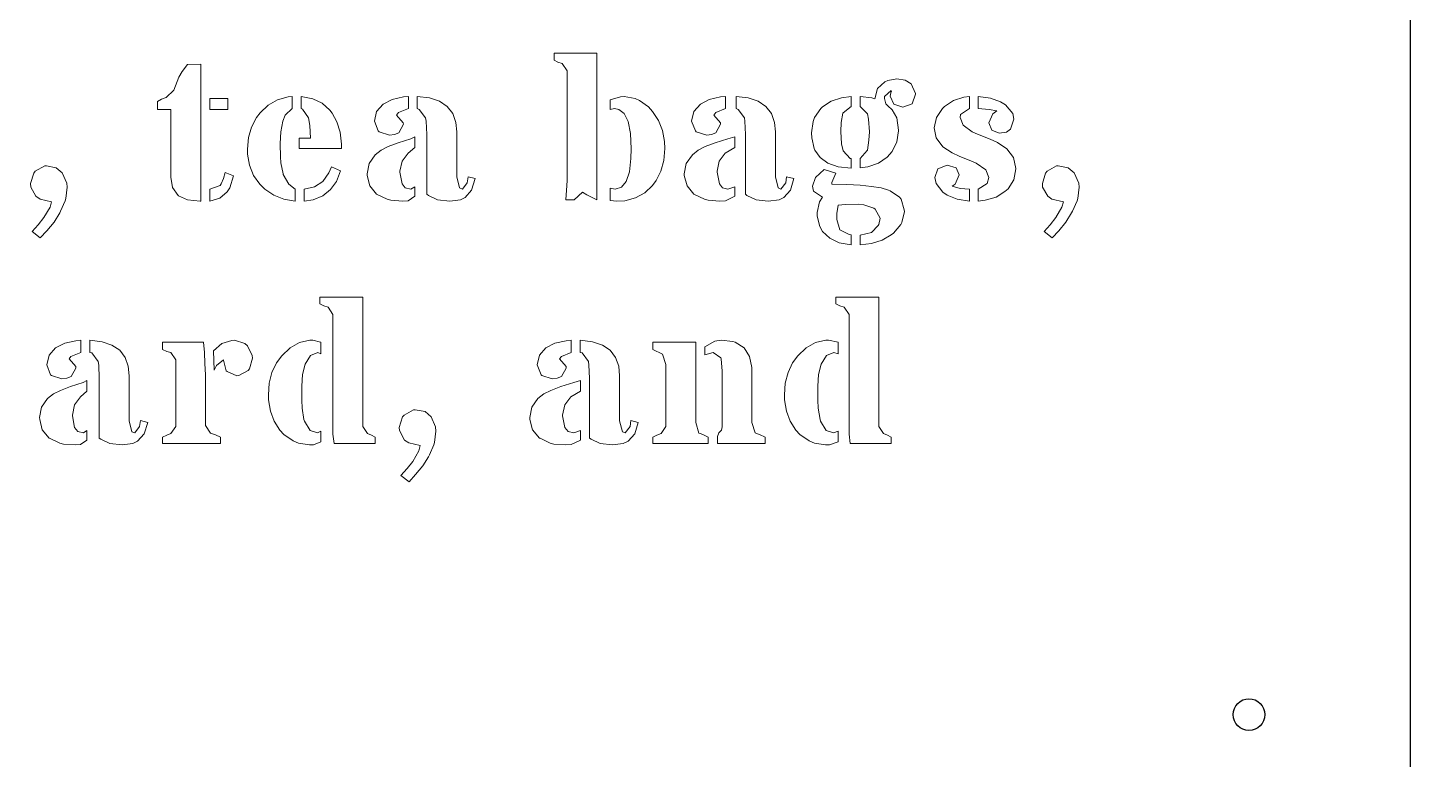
# Model space of a CAD drawing. Header units: millimetres. Extents: x 3735 to 5333, y 3252 to 4770.
# Drawn here: x 5062.8 to 5289.8, y 4035.1 to 4155.3 of the extents above; entities that cross this region are included whole.
import ezdxf

# ---------------------------------------------------------------- set-up
doc = ezdxf.new("R2010")
doc.units = ezdxf.units.MM
doc.layers.add('ext', color=18, linetype='Continuous', true_color=0x000000)
doc.layers.add('MASHARAB', color=6, linetype='Continuous', true_color=0xff00ff)

msp = doc.modelspace()

# ---------------------------------------------------------------- linework, layer by layer
at = {"layer": 'ext'}
msp.add_lwpolyline([(4539.85, 4769.98), (4539.85, 3799.98), (5289.85, 3799.98), (5289.85, 4769.98)], close=True, dxfattribs=at)
at = {"layer": 'MASHARAB', "lineweight": 0}
for p, q in [((5149.27, 4151.12), (5149.27, 4149.96)), ((5156.28, 4151.12), (5149.27, 4151.12)), ((5156.28, 4127.06), (5156.28, 4151.12)), ((5088.17, 4148.14), (5087.64, 4147.18)), ((5089.06, 4149.27), (5088.17, 4148.14)), ((5091.27, 4149.3), (5089.06, 4149.27)), ((5091.27, 4126.83), (5091.27, 4149.3)), ((5149.27, 4149.96), (5149.9, 4149.66)), ((5149.9, 4149.66), (5150.59, 4149.43)), ((5150.59, 4149.43), (5151.38, 4148.21)), ((5151.38, 4148.21), (5151.38, 4130.23)), ((5087.64, 4147.18), (5086.81, 4145.04)), ((5203.56, 4146.42), (5202.34, 4145.33)), ((5204.03, 4146.62), (5203.56, 4146.42)), ((5205.51, 4146.89), (5204.03, 4146.62)), ((5206.9, 4146.69), (5205.51, 4146.89)), ((5207.86, 4146.09), (5206.9, 4146.69)), ((5208.59, 4144.51), (5207.86, 4146.09)), ((5084.8, 4143.58), (5084.14, 4143.19)), ((5085.56, 4143.85), (5084.8, 4143.58)), ((5086.81, 4145.04), (5085.56, 4143.85)), ((5092.73, 4143.68), (5092.73, 4141.86)), ((5095.7, 4143.68), (5092.73, 4143.68)), ((5095.7, 4141.86), (5095.7, 4143.68)), ((5103.83, 4143.45), (5102.31, 4142.59)), ((5105.58, 4143.95), (5103.83, 4143.45)), ((5106.24, 4144.01), (5105.58, 4143.95)), ((5106.24, 4142.03), (5106.24, 4144.01)), ((5109.62, 4143.65), (5107.73, 4144.01)), ((5107.73, 4144.01), (5107.73, 4142.03)), ((5111.2, 4142.92), (5109.62, 4143.65)), ((5122.67, 4143.52), (5121.18, 4142.76)), ((5124.52, 4143.95), (5122.67, 4143.52)), ((5125.34, 4144.01), (5124.52, 4143.95)), ((5125.34, 4142.03), (5125.34, 4144.01)), ((5128.81, 4143.78), (5126.8, 4144.01)), ((5126.8, 4144.01), (5126.8, 4142.03)), ((5130.47, 4143.22), (5128.81, 4143.78)), ((5131.72, 4142.39), (5130.47, 4143.22)), ((5160.16, 4143.98), (5158.45, 4143.48)), ((5158.45, 4143.48), (5158.45, 4141.86)), ((5160.76, 4144.01), (5160.16, 4143.98)), ((5162.58, 4143.68), (5160.76, 4144.01)), ((5163.3, 4143.35), (5162.58, 4143.68)), ((5164.76, 4142.29), (5163.3, 4143.35)), ((5174.73, 4143.52), (5173.28, 4142.76)), ((5176.59, 4143.95), (5174.73, 4143.52)), ((5177.41, 4144.01), (5176.59, 4143.95)), ((5177.41, 4142.03), (5177.41, 4144.01)), ((5181.13, 4143.78), (5179.14, 4144.01)), ((5179.14, 4144.01), (5179.14, 4142.03)), ((5182.78, 4143.22), (5181.13, 4143.78)), ((5184.03, 4142.39), (5182.78, 4143.22)), ((5194.74, 4143.22), (5193.35, 4142.33)), ((5196.46, 4143.78), (5194.74, 4143.22)), ((5198.05, 4144.01), (5196.46, 4143.78)), ((5198.05, 4142.36), (5198.05, 4144.01)), ((5201.45, 4143.78), (5199.53, 4144.01)), ((5199.53, 4144.01), (5199.53, 4142.36)), ((5201.91, 4143.62), (5201.45, 4143.78)), ((5202.34, 4145.33), (5201.91, 4143.62)), ((5203.53, 4144.01), (5204.59, 4145)), ((5203.53, 4143.68), (5203.53, 4144.01)), ((5203.7, 4142.82), (5203.53, 4143.68)), ((5204.56, 4144.61), (5204.46, 4144.08)), ((5204.46, 4144.08), (5205.05, 4142.76)), ((5204.65, 4144.9), (5204.56, 4144.61)), ((5204.59, 4145), (5204.65, 4144.9)), ((5208.03, 4142.79), (5208.59, 4144.38)), ((5208.59, 4144.38), (5208.59, 4144.51)), ((5214.83, 4143.38), (5213.35, 4142.36)), ((5216.55, 4143.91), (5214.83, 4143.38)), ((5217.44, 4144.01), (5216.55, 4143.91)), ((5217.44, 4142.03), (5217.44, 4144.01)), ((5220.91, 4143.75), (5218.9, 4144.01)), ((5218.9, 4144.01), (5218.9, 4142.03)), ((5222.57, 4143.15), (5220.91, 4143.75)), ((5084.14, 4143.19), (5084.14, 4141.86)), ((5084.14, 4141.86), (5086.35, 4141.86)), ((5086.35, 4141.86), (5086.35, 4130.76)), ((5092.73, 4141.86), (5095.7, 4141.86)), ((5100.99, 4141.34), (5100.4, 4140.54)), ((5102.31, 4142.59), (5100.99, 4141.34)), ((5104.72, 4139.98), (5105.09, 4140.94)), ((5105.09, 4140.94), (5106.24, 4142.03)), ((5107.73, 4142.03), (5107.93, 4141.93)), ((5107.93, 4141.93), (5108.95, 4140.51)), ((5112.46, 4141.77), (5111.2, 4142.92)), ((5112.82, 4141.3), (5112.46, 4141.77)), ((5113.61, 4139.85), (5112.82, 4141.3)), ((5120.12, 4141.57), (5119.76, 4139.98)), ((5121.18, 4142.76), (5120.12, 4141.57)), ((5123.4, 4140.97), (5123.69, 4141.37)), ((5124.49, 4139.68), (5123.4, 4140.97)), ((5123.69, 4141.37), (5125.34, 4142.03)), ((5126.8, 4142.03), (5127.13, 4141.9)), ((5127.13, 4141.9), (5128.15, 4140.51)), ((5132.61, 4141.2), (5131.72, 4142.39)), ((5133.11, 4139.75), (5132.61, 4141.2)), ((5158.45, 4141.86), (5159.17, 4142.03)), ((5159.17, 4142.03), (5159.9, 4141.9)), ((5159.9, 4141.9), (5160.79, 4141.2)), ((5160.79, 4141.2), (5161.42, 4139.88)), ((5165.42, 4141.57), (5164.76, 4142.29)), ((5166.38, 4140.08), (5165.42, 4141.57)), ((5172.19, 4141.57), (5171.83, 4139.98)), ((5173.28, 4142.76), (5172.19, 4141.57)), ((5175.46, 4140.97), (5175.79, 4141.37)), ((5176.59, 4139.68), (5175.46, 4140.97)), ((5175.79, 4141.37), (5177.41, 4142.03)), ((5179.14, 4142.03), (5179.47, 4141.9)), ((5179.47, 4141.9), (5180.5, 4140.51)), ((5184.93, 4141.2), (5184.03, 4142.39)), ((5185.45, 4139.75), (5184.93, 4141.2)), ((5193.06, 4142.06), (5192.03, 4140.54)), ((5193.35, 4142.33), (5193.06, 4142.06)), ((5196.39, 4139.72), (5196.69, 4141.27)), ((5196.69, 4141.27), (5196.72, 4141.34)), ((5196.72, 4141.34), (5198.05, 4142.36)), ((5199.53, 4142.36), (5200.69, 4141.14)), ((5200.69, 4141.14), (5200.89, 4140.28)), ((5204.06, 4142.46), (5203.7, 4142.82)), ((5204.75, 4141.83), (5204.06, 4142.46)), ((5205.51, 4140.51), (5204.75, 4141.83)), ((5205.05, 4142.76), (5206.54, 4142.26)), ((5206.54, 4142.26), (5208.03, 4142.79)), ((5213.02, 4142.06), (5212.02, 4140.54)), ((5213.35, 4142.36), (5213.02, 4142.06)), ((5215.92, 4140.58), (5215.99, 4141.04)), ((5215.99, 4141.04), (5217.44, 4142.03)), ((5218.9, 4142.03), (5220.68, 4141.86)), ((5221.28, 4141.17), (5220.62, 4139.68)), ((5220.68, 4141.86), (5221.97, 4141.67)), ((5221.97, 4141.67), (5221.28, 4141.17)), ((5223.39, 4142.62), (5222.57, 4143.15)), ((5224.58, 4141.2), (5223.39, 4142.62)), ((5224.75, 4140.28), (5224.58, 4141.2)), ((5099.57, 4138.99), (5099.07, 4137.27)), ((5100.4, 4140.54), (5099.57, 4138.99)), ((5104.39, 4138.23), (5104.72, 4139.98)), ((5108.95, 4140.51), (5109.15, 4139.22)), ((5109.15, 4139.22), (5109.25, 4137.14)), ((5114.11, 4138.16), (5113.61, 4139.85)), ((5119.76, 4139.98), (5120.39, 4138.36)), ((5123.76, 4138.06), (5124.52, 4139.45)), ((5124.52, 4139.45), (5124.49, 4139.68)), ((5128.15, 4140.51), (5128.25, 4139.95)), ((5128.25, 4139.95), (5128.35, 4137.77)), ((5133.28, 4138.2), (5133.11, 4139.75)), ((5161.42, 4139.88), (5161.82, 4137.96)), ((5167.04, 4138.43), (5166.38, 4140.08)), ((5171.83, 4139.98), (5172.45, 4138.36)), ((5175.83, 4138.06), (5176.59, 4139.45)), ((5176.59, 4139.45), (5176.59, 4139.68)), ((5180.5, 4140.51), (5180.6, 4139.95)), ((5180.6, 4139.95), (5180.66, 4137.77)), ((5185.59, 4138.2), (5185.45, 4139.75)), ((5191.8, 4139.91), (5191.54, 4138.03)), ((5192.03, 4140.54), (5191.8, 4139.91)), ((5196.33, 4138.26), (5196.39, 4139.72)), ((5200.89, 4140.28), (5201.02, 4138.23)), ((5205.81, 4138.49), (5205.51, 4140.51)), ((5212.02, 4140.54), (5211.66, 4138.86)), ((5211.66, 4138.86), (5211.99, 4137.2)), ((5216.42, 4139.32), (5215.92, 4140.58)), ((5217.91, 4138.23), (5216.42, 4139.32)), ((5220.62, 4139.68), (5221.11, 4138.49)), ((5224.22, 4138.63), (5224.75, 4140.28)), ((5099.07, 4137.27), (5098.91, 4135.35)), ((5104.29, 4136.31), (5104.39, 4138.23)), ((5107.42, 4137.14), (5107.42, 4135.45)), ((5109.25, 4137.14), (5107.42, 4137.14)), ((5114.34, 4136.18), (5114.11, 4138.16)), ((5120.39, 4138.36), (5120.52, 4138.23)), ((5120.52, 4138.23), (5122.21, 4137.67)), ((5123.63, 4136.41), (5122.01, 4135.78)), ((5122.21, 4137.67), (5123.03, 4137.77)), ((5123.03, 4137.77), (5123.76, 4138.06)), ((5125.71, 4137.07), (5123.63, 4136.41)), ((5126.37, 4137.4), (5125.71, 4137.07)), ((5126.37, 4135.65), (5126.37, 4137.4)), ((5128.35, 4137.77), (5128.35, 4127.95)), ((5133.28, 4130.79), (5133.28, 4138.2)), ((5161.82, 4137.96), (5161.92, 4135.42)), ((5167.37, 4136.61), (5167.04, 4138.43)), ((5167.43, 4135.45), (5167.37, 4136.61)), ((5172.45, 4138.36), (5172.59, 4138.23)), ((5172.59, 4138.23), (5174.31, 4137.67)), ((5175.73, 4136.41), (5174.07, 4135.78)), ((5174.31, 4137.67), (5175.13, 4137.77)), ((5175.13, 4137.77), (5175.83, 4138.06)), ((5177.81, 4137.07), (5175.73, 4136.41)), ((5178.96, 4137.4), (5177.81, 4137.07)), ((5178.96, 4135.65), (5178.96, 4137.4)), ((5180.66, 4137.77), (5180.66, 4127.95)), ((5185.59, 4130.79), (5185.59, 4138.2)), ((5191.54, 4138.03), (5191.57, 4137.24)), ((5191.57, 4137.24), (5191.96, 4135.49)), ((5196.46, 4136.21), (5196.33, 4138.26)), ((5200.95, 4136.84), (5200.69, 4135.19)), ((5201.02, 4138.23), (5200.95, 4136.84)), ((5204.79, 4134.96), (5205.55, 4136.54)), ((5205.55, 4136.54), (5205.81, 4138.36)), ((5205.81, 4138.36), (5205.81, 4138.49)), ((5211.99, 4137.2), (5213.08, 4135.75)), ((5218.8, 4137.83), (5217.91, 4138.23)), ((5220.85, 4137.01), (5218.8, 4137.83)), ((5222.04, 4136.48), (5220.85, 4137.01)), ((5221.11, 4138.49), (5222.33, 4138)), ((5223.59, 4135.42), (5222.04, 4136.48)), ((5222.33, 4138), (5223.52, 4138.16)), ((5223.52, 4138.16), (5224.22, 4138.63)), ((5098.91, 4135.35), (5098.94, 4134.53)), ((5098.94, 4134.53), (5099.27, 4132.71)), ((5104.29, 4136.21), (5104.29, 4136.31)), ((5104.33, 4134.1), (5104.29, 4136.21)), ((5107.42, 4135.45), (5114.34, 4135.45)), ((5114.34, 4135.45), (5114.34, 4136.18)), ((5119.86, 4134.43), (5118.9, 4133.01)), ((5120.85, 4135.19), (5119.86, 4134.43)), ((5122.01, 4135.78), (5120.85, 4135.19)), ((5124.29, 4133.4), (5125.28, 4134.69)), ((5125.28, 4134.69), (5126.37, 4135.65)), ((5161.92, 4135.42), (5161.88, 4133.8)), ((5167.27, 4133.5), (5167.43, 4135.45)), ((5171.96, 4134.43), (5170.97, 4133.01)), ((5172.92, 4135.19), (5171.96, 4134.43)), ((5174.07, 4135.78), (5172.92, 4135.19)), ((5176.35, 4133.4), (5177.35, 4134.69)), ((5177.35, 4134.69), (5178.96, 4135.65)), ((5191.96, 4135.49), (5192.06, 4135.22)), ((5192.06, 4135.22), (5192.92, 4133.97)), ((5196.72, 4135.09), (5196.46, 4136.21)), ((5197.88, 4133.83), (5196.72, 4135.09)), ((5200.66, 4135.12), (5199.53, 4133.83)), ((5200.69, 4135.19), (5200.66, 4135.12)), ((5203.96, 4134.03), (5204.79, 4134.96)), ((5213.08, 4135.75), (5214.63, 4134.73)), ((5214.63, 4134.73), (5215.76, 4134.2)), ((5215.76, 4134.2), (5217.81, 4133.37)), ((5223.62, 4135.39), (5223.59, 4135.42)), ((5224.68, 4133.97), (5223.62, 4135.39)), ((5065.63, 4132.61), (5064.04, 4131.72)), ((5065.9, 4132.61), (5065.63, 4132.61)), ((5067.51, 4132.31), (5065.9, 4132.61)), ((5068.51, 4131.45), (5067.51, 4132.31)), ((5099.27, 4132.71), (5099.93, 4131.06)), ((5104.39, 4133.11), (5104.33, 4134.1)), ((5104.76, 4131.29), (5104.39, 4133.11)), ((5112.69, 4132.48), (5112.26, 4131.45)), ((5114.21, 4131.79), (5112.69, 4132.48)), ((5118.9, 4133.01), (5118.57, 4131.32)), ((5123.92, 4131.72), (5124.29, 4133.4)), ((5161.88, 4133.8), (5161.62, 4131.62)), ((5166.81, 4131.75), (5167.27, 4133.5)), ((5170.97, 4133.01), (5170.64, 4131.32)), ((5176.02, 4131.72), (5176.35, 4133.4)), ((5193.62, 4132.02), (5192.16, 4130.69)), ((5192.92, 4133.97), (5194.21, 4133.04)), ((5195.5, 4131.42), (5193.62, 4132.02)), ((5194.21, 4133.04), (5195.9, 4132.48)), ((5195.9, 4132.48), (5198.05, 4132.25)), ((5198.05, 4133.8), (5197.88, 4133.83)), ((5198.05, 4132.25), (5198.05, 4133.8)), ((5199.53, 4133.83), (5199.53, 4132.28)), ((5199.53, 4132.28), (5200.79, 4132.45)), ((5200.79, 4132.45), (5202.51, 4133.04)), ((5202.51, 4133.04), (5203.96, 4134.03)), ((5212.29, 4132.15), (5211.79, 4130.69)), ((5213.81, 4132.71), (5212.29, 4132.15)), ((5215.3, 4132.28), (5213.81, 4132.71)), ((5215.79, 4131.12), (5215.3, 4132.28)), ((5217.81, 4133.37), (5218.57, 4133.04)), ((5218.57, 4133.04), (5220.12, 4131.95)), ((5220.12, 4131.95), (5220.65, 4130.73)), ((5225.08, 4132.21), (5224.68, 4133.97)), ((5224.75, 4130.33), (5225.08, 4132.12)), ((5225.08, 4132.12), (5225.08, 4132.21)), ((5231.75, 4132.61), (5230.2, 4131.72)), ((5232.05, 4132.61), (5231.75, 4132.61)), ((5233.67, 4132.31), (5232.05, 4132.61)), ((5234.66, 4131.45), (5233.67, 4132.31)), ((5063.81, 4131.42), (5063.28, 4129.7)), ((5063.28, 4129.7), (5063.32, 4129.14)), ((5064.04, 4131.72), (5063.81, 4131.42)), ((5069.23, 4129.8), (5068.51, 4131.45)), ((5069.3, 4129.11), (5069.23, 4129.8)), ((5086.35, 4130.76), (5086.58, 4129.08)), ((5094.61, 4129.67), (5094.41, 4129.37)), ((5094.98, 4130.53), (5094.61, 4129.67)), ((5095.27, 4131.52), (5094.98, 4130.53)), ((5096.63, 4130.99), (5095.27, 4131.52)), ((5096, 4129.01), (5096.63, 4130.99)), ((5099.93, 4131.06), (5100.96, 4129.6)), ((5100.96, 4129.6), (5101.78, 4128.81)), ((5104.79, 4131.22), (5104.76, 4131.29)), ((5105.68, 4129.6), (5104.79, 4131.22)), ((5106.74, 4128.81), (5105.68, 4129.6)), ((5111.27, 4130.03), (5109.91, 4129.17)), ((5112.26, 4131.45), (5111.27, 4130.03)), ((5112.56, 4128.71), (5113.51, 4130.07)), ((5113.51, 4130.07), (5114.21, 4131.79)), ((5118.57, 4131.32), (5118.57, 4131.03)), ((5118.57, 4131.03), (5119, 4129.31)), ((5123.92, 4131.59), (5123.92, 4131.72)), ((5124.29, 4129.67), (5123.92, 4131.59)), ((5124.82, 4129.01), (5124.29, 4129.67)), ((5133.71, 4128.98), (5133.28, 4130.79)), ((5134.99, 4129.84), (5134.2, 4128.81)), ((5135.13, 4130.83), (5134.99, 4129.84)), ((5136.32, 4130.53), (5135.13, 4130.83)), ((5135.72, 4128.65), (5136.32, 4130.53)), ((5151.38, 4130.23), (5151.35, 4129.41)), ((5161.09, 4130.07), (5160.3, 4129.11)), ((5161.62, 4131.62), (5161.09, 4130.07)), ((5165.42, 4129.41), (5166.01, 4130.2)), ((5166.01, 4130.2), (5166.81, 4131.75)), ((5170.64, 4131.32), (5170.64, 4131.03)), ((5170.64, 4131.03), (5171.1, 4129.31)), ((5176.02, 4131.59), (5176.02, 4131.72)), ((5176.39, 4129.67), (5176.02, 4131.59)), ((5176.92, 4129.01), (5176.39, 4129.67)), ((5186.05, 4128.98), (5185.59, 4130.79)), ((5187.31, 4129.84), (5186.51, 4128.81)), ((5187.44, 4130.83), (5187.31, 4129.84)), ((5188.63, 4130.53), (5187.44, 4130.83)), ((5188.07, 4128.65), (5188.63, 4130.53)), ((5192.16, 4130.69), (5191.67, 4129.27)), ((5194.84, 4129.87), (5195.5, 4131.42)), ((5194.84, 4129.6), (5194.84, 4129.87)), ((5197.35, 4129.57), (5194.84, 4129.6)), ((5211.79, 4130.69), (5211.99, 4129.74)), ((5211.99, 4129.74), (5213.11, 4128.28)), ((5214.6, 4129.27), (5215.1, 4129.6)), ((5215.1, 4129.6), (5215.79, 4131.12)), ((5220.38, 4129.7), (5218.9, 4128.81)), ((5220.65, 4130.73), (5220.38, 4129.7)), ((5223.82, 4128.84), (5224.75, 4130.33)), ((5229.97, 4131.42), (5229.44, 4129.7)), ((5229.44, 4129.7), (5229.47, 4129.14)), ((5230.2, 4131.72), (5229.97, 4131.42)), ((5235.39, 4129.8), (5234.66, 4131.45)), ((5235.45, 4129.11), (5235.39, 4129.8)), ((5063.32, 4129.14), (5064.14, 4127.62)), ((5064.14, 4127.62), (5064.87, 4127.16)), ((5069.1, 4127.23), (5069.3, 4129.11)), ((5086.58, 4129.08), (5087.54, 4127.75)), ((5087.54, 4127.75), (5087.61, 4127.69)), ((5087.61, 4127.69), (5089.09, 4127.03)), ((5094.41, 4129.37), (5092.73, 4128.81)), ((5092.73, 4128.81), (5092.73, 4126.83)), ((5094.35, 4127.29), (5095.6, 4128.35)), ((5095.6, 4128.35), (5096, 4129.01)), ((5101.78, 4128.81), (5103.24, 4127.79)), ((5103.24, 4127.79), (5104.89, 4127.13)), ((5106.74, 4126.83), (5106.74, 4128.81)), ((5109.91, 4129.17), (5108.23, 4128.81)), ((5108.23, 4128.81), (5108.23, 4126.83)), ((5109.68, 4127.06), (5111.27, 4127.69)), ((5111.27, 4127.69), (5112.56, 4128.71)), ((5119, 4129.31), (5120.12, 4127.95)), ((5120.12, 4127.95), (5120.19, 4127.92)), ((5120.19, 4127.92), (5121.87, 4127.13)), ((5125.74, 4128.81), (5124.82, 4129.01)), ((5125.31, 4126.89), (5126.37, 4127.62)), ((5126.37, 4129.17), (5125.74, 4128.81)), ((5126.37, 4127.62), (5126.37, 4129.17)), ((5128.35, 4127.95), (5128.62, 4127.75)), ((5128.62, 4127.75), (5130.1, 4127.06)), ((5134.2, 4128.81), (5133.71, 4128.98)), ((5133.87, 4127.06), (5134.66, 4127.42)), ((5134.66, 4127.42), (5135.72, 4128.65)), ((5151.35, 4129.41), (5151.19, 4127.06)), ((5152.57, 4127.06), (5153.93, 4128.32)), ((5153.93, 4128.32), (5154.66, 4127.85)), ((5154.66, 4127.85), (5156.28, 4127.06)), ((5159.27, 4128.81), (5158.45, 4128.94)), ((5158.45, 4128.94), (5158.45, 4126.93)), ((5160.3, 4129.11), (5159.27, 4128.81)), ((5160.89, 4126.89), (5162.61, 4127.36)), ((5162.61, 4127.36), (5164.13, 4128.18)), ((5164.13, 4128.18), (5165.42, 4129.41)), ((5171.1, 4129.31), (5172.22, 4127.95)), ((5172.22, 4127.95), (5172.29, 4127.92)), ((5172.29, 4127.92), (5173.94, 4127.13)), ((5177.81, 4128.81), (5176.92, 4129.01)), ((5177.38, 4126.89), (5178.96, 4127.62)), ((5178.96, 4129.17), (5177.81, 4128.81)), ((5178.96, 4127.62), (5178.96, 4129.17)), ((5180.66, 4127.95), (5180.93, 4127.75)), ((5180.93, 4127.75), (5182.41, 4127.06)), ((5186.51, 4128.81), (5186.05, 4128.98)), ((5186.22, 4127.06), (5186.98, 4127.42)), ((5186.98, 4127.42), (5188.07, 4128.65)), ((5191.67, 4129.27), (5191.87, 4128.48)), ((5191.87, 4128.48), (5193.32, 4127.46)), ((5193.32, 4127.46), (5192.86, 4126.73)), ((5199.53, 4129.44), (5197.35, 4129.57)), ((5201.38, 4129.24), (5199.53, 4129.44)), ((5202.94, 4128.98), (5201.38, 4129.24)), ((5204.16, 4128.61), (5202.94, 4128.98)), ((5204.42, 4128.51), (5204.16, 4128.61)), ((5205.98, 4127.49), (5204.42, 4128.51)), ((5206.24, 4127.13), (5205.98, 4127.49)), ((5213.11, 4128.28), (5213.81, 4127.82)), ((5213.81, 4127.82), (5215.43, 4127.16)), ((5215.92, 4128.91), (5214.6, 4129.27)), ((5217.44, 4128.81), (5215.92, 4128.91)), ((5217.44, 4126.83), (5217.44, 4128.81)), ((5218.9, 4128.81), (5218.9, 4126.83)), ((5220.05, 4126.96), (5221.84, 4127.49)), ((5221.84, 4127.49), (5223.29, 4128.38)), ((5223.29, 4128.38), (5223.82, 4128.84)), ((5229.47, 4129.14), (5230.3, 4127.62)), ((5230.3, 4127.62), (5230.99, 4127.16)), ((5235.25, 4127.23), (5235.45, 4129.11)), ((5064.87, 4127.16), (5066.75, 4126.73)), ((5066.52, 4125.84), (5065.5, 4124.12)), ((5066.75, 4126.73), (5066.52, 4125.84)), ((5068.08, 4124.88), (5068.24, 4125.18)), ((5068.24, 4125.18), (5069, 4126.86)), ((5069, 4126.86), (5069.1, 4127.23)), ((5089.09, 4127.03), (5091.14, 4126.83)), ((5091.14, 4126.83), (5091.27, 4126.83)), ((5092.73, 4126.83), (5094.35, 4127.29)), ((5104.89, 4127.13), (5106.74, 4126.83)), ((5108.23, 4126.83), (5109.68, 4127.06)), ((5121.87, 4127.13), (5122.47, 4126.96)), ((5122.47, 4126.96), (5124.42, 4126.83)), ((5124.42, 4126.83), (5125.31, 4126.89)), ((5130.1, 4127.06), (5132.12, 4126.83)), ((5132.12, 4126.83), (5133.87, 4127.06)), ((5151.19, 4127.06), (5152.54, 4127.06)), ((5152.54, 4127.06), (5152.57, 4127.06)), ((5158.45, 4126.93), (5159.57, 4126.83)), ((5159.57, 4126.83), (5160.89, 4126.89)), ((5173.94, 4127.13), (5174.54, 4126.96)), ((5174.54, 4126.96), (5176.49, 4126.83)), ((5176.49, 4126.83), (5177.38, 4126.89)), ((5182.41, 4127.06), (5184.43, 4126.83)), ((5184.43, 4126.83), (5186.22, 4127.06)), ((5192.86, 4126.73), (5192.43, 4124.98)), ((5195.67, 4124.81), (5195.9, 4126.17)), ((5195.9, 4126.17), (5197.09, 4126.27)), ((5197.09, 4126.27), (5199.27, 4126.3)), ((5199.27, 4126.3), (5200.09, 4126.23)), ((5200.09, 4126.23), (5201.75, 4125.67)), ((5201.75, 4125.67), (5201.98, 4125.51)), ((5201.98, 4125.51), (5202.77, 4124.02)), ((5206.74, 4125.41), (5206.24, 4127.13)), ((5206.37, 4123.33), (5206.77, 4125.11)), ((5206.77, 4125.11), (5206.74, 4125.41)), ((5215.43, 4127.16), (5217.44, 4126.83)), ((5218.9, 4126.83), (5220.05, 4126.96)), ((5230.99, 4127.16), (5232.91, 4126.73)), ((5232.64, 4125.84), (5231.65, 4124.12)), ((5232.91, 4126.73), (5232.64, 4125.84)), ((5234.23, 4124.88), (5234.4, 4125.18)), ((5234.4, 4125.18), (5235.12, 4126.86)), ((5235.12, 4126.86), (5235.25, 4127.23)), ((5064.54, 4122.93), (5063.58, 4121.81)), ((5065.5, 4124.12), (5064.54, 4122.93)), ((5065.99, 4121.94), (5067.15, 4123.39)), ((5067.15, 4123.39), (5068.08, 4124.88)), ((5192.43, 4124.98), (5192.46, 4124.38)), ((5192.46, 4124.38), (5192.89, 4122.66)), ((5195.67, 4123.82), (5195.67, 4124.81)), ((5196.16, 4122.1), (5195.67, 4123.82)), ((5202.47, 4122.83), (5201.38, 4121.67)), ((5202.57, 4123), (5202.47, 4122.83)), ((5202.77, 4124.02), (5202.57, 4123)), ((5204.98, 4121.57), (5206.17, 4122.96)), ((5206.17, 4122.96), (5206.37, 4123.33)), ((5230.69, 4122.93), (5229.74, 4121.81)), ((5231.65, 4124.12), (5230.69, 4122.93)), ((5232.15, 4121.94), (5233.27, 4123.39)), ((5233.27, 4123.39), (5234.23, 4124.88)), ((5063.58, 4121.81), (5064.9, 4120.78)), ((5064.9, 4120.78), (5065.99, 4121.94)), ((5192.89, 4122.66), (5193.35, 4121.84)), ((5193.35, 4121.84), (5194.51, 4120.72)), ((5194.51, 4120.72), (5196.06, 4119.99)), ((5197.68, 4121.34), (5196.16, 4122.1)), ((5198.05, 4121.28), (5197.68, 4121.34)), ((5198.05, 4119.66), (5198.05, 4121.28)), ((5201.38, 4121.67), (5199.53, 4121.24)), ((5199.53, 4121.24), (5199.53, 4119.66)), ((5203.1, 4120.42), (5204.59, 4121.28)), ((5204.59, 4121.28), (5204.98, 4121.57)), ((5229.74, 4121.81), (5231.06, 4120.78)), ((5231.06, 4120.78), (5232.15, 4121.94)), ((5196.06, 4119.99), (5198.05, 4119.66)), ((5199.53, 4119.66), (5201.35, 4119.86)), ((5201.35, 4119.86), (5203.1, 4120.42)), ((5110.77, 4111.07), (5110.77, 4109.94)), ((5117.84, 4111.07), (5110.77, 4111.07)), ((5110.77, 4109.94), (5111.47, 4109.64)), ((5111.47, 4109.64), (5112.16, 4109.41)), ((5112.16, 4109.41), (5112.95, 4108.19)), ((5117.84, 4089.78), (5117.84, 4111.07)), ((5195.5, 4111.07), (5195.5, 4109.94)), ((5202.57, 4111.07), (5195.5, 4111.07)), ((5195.5, 4109.94), (5196.19, 4109.64)), ((5196.19, 4109.64), (5196.89, 4109.41)), ((5196.89, 4109.41), (5197.68, 4108.19)), ((5202.57, 4089.78), (5202.57, 4111.07)), ((5112.95, 4108.19), (5112.95, 4088.56)), ((5197.68, 4108.19), (5197.68, 4088.56)), ((5067.42, 4102.71), (5066.33, 4101.52)), ((5068.9, 4103.47), (5067.42, 4102.71)), ((5070.72, 4103.89), (5068.9, 4103.47)), ((5071.58, 4103.96), (5070.72, 4103.89)), ((5071.58, 4101.98), (5071.58, 4103.96)), ((5075.05, 4103.73), (5073.03, 4103.96)), ((5073.03, 4103.96), (5073.03, 4101.98)), ((5076.67, 4103.17), (5075.05, 4103.73)), ((5077.96, 4102.34), (5076.67, 4103.17)), ((5084.96, 4103.63), (5084.96, 4102.47)), ((5091.7, 4103.63), (5084.96, 4103.63)), ((5084.96, 4102.47), (5085.66, 4102.14)), ((5091.84, 4101.95), (5091.7, 4103.63)), ((5094.68, 4103.43), (5093.32, 4102.21)), ((5096.33, 4103.93), (5094.68, 4103.43)), ((5096.79, 4103.96), (5096.33, 4103.93)), ((5098.48, 4103.43), (5096.79, 4103.96)), ((5098.91, 4103.04), (5098.48, 4103.43)), ((5099.7, 4101.45), (5098.91, 4103.04)), ((5105.91, 4102.74), (5104.53, 4101.42)), ((5107.47, 4103.6), (5105.91, 4102.74)), ((5109.15, 4103.96), (5107.47, 4103.6)), ((5109.62, 4103.96), (5109.15, 4103.96)), ((5110.91, 4103.66), (5109.62, 4103.96)), ((5110.95, 4103.63), (5110.91, 4103.66)), ((5110.95, 4101.75), (5110.95, 4103.63)), ((5147.92, 4102.71), (5146.86, 4101.52)), ((5149.4, 4103.47), (5147.92, 4102.71)), ((5151.25, 4103.89), (5149.4, 4103.47)), ((5152.08, 4103.96), (5151.25, 4103.89)), ((5152.08, 4101.98), (5152.08, 4103.96)), ((5155.55, 4103.73), (5153.53, 4103.96)), ((5153.53, 4103.96), (5153.53, 4101.98)), ((5157.2, 4103.17), (5155.55, 4103.73)), ((5158.46, 4102.34), (5157.2, 4103.17)), ((5165.46, 4103.63), (5165.46, 4102.47)), ((5172.53, 4103.63), (5165.46, 4103.63)), ((5165.46, 4102.47), (5167.08, 4101.71)), ((5172.53, 4090.48), (5172.53, 4103.63)), ((5175.64, 4103.8), (5173.99, 4102.9)), ((5173.99, 4102.9), (5173.99, 4101.55)), ((5176.7, 4103.96), (5175.64, 4103.8)), ((5178.58, 4103.76), (5176.7, 4103.96)), ((5178.98, 4103.63), (5178.58, 4103.76)), ((5180.47, 4102.71), (5178.98, 4103.63)), ((5181.36, 4101.32), (5180.47, 4102.71)), ((5190.64, 4102.74), (5189.26, 4101.42)), ((5192.2, 4103.6), (5190.64, 4102.74)), ((5193.88, 4103.96), (5192.2, 4103.6)), ((5194.34, 4103.96), (5193.88, 4103.96)), ((5195.88, 4103.66), (5194.34, 4103.96)), ((5195.91, 4103.63), (5195.88, 4103.66)), ((5195.91, 4101.75), (5195.91, 4103.63)), ((5066.33, 4101.52), (5065.96, 4099.93)), ((5069.63, 4100.92), (5069.93, 4101.32)), ((5070.72, 4099.63), (5069.63, 4100.92)), ((5069.93, 4101.32), (5071.58, 4101.98)), ((5073.03, 4101.98), (5073.36, 4101.88)), ((5073.36, 4101.88), (5074.39, 4100.46)), ((5074.39, 4100.46), (5074.49, 4099.9)), ((5078.85, 4101.15), (5077.96, 4102.34)), ((5079.35, 4099.7), (5078.85, 4101.15)), ((5085.66, 4102.14), (5086.35, 4101.95)), ((5086.35, 4101.95), (5087.14, 4100.76)), ((5087.14, 4100.76), (5087.14, 4089.78)), ((5091.94, 4100.16), (5091.84, 4101.95)), ((5092, 4098.28), (5091.94, 4100.16)), ((5093.32, 4102.21), (5093.42, 4099.04)), ((5093.82, 4099.83), (5094.98, 4100.76)), ((5094.98, 4100.76), (5094.98, 4100.72)), ((5094.98, 4100.72), (5095.44, 4098.97)), ((5099.24, 4099.3), (5099.73, 4101.05)), ((5099.73, 4101.05), (5099.7, 4101.45)), ((5103.7, 4100.26), (5102.94, 4098.67)), ((5104.53, 4101.42), (5103.7, 4100.26)), ((5108.39, 4100.03), (5109.25, 4101.45)), ((5109.25, 4101.45), (5110.44, 4101.98)), ((5110.44, 4101.98), (5110.95, 4101.75)), ((5146.86, 4101.52), (5146.49, 4099.93)), ((5150.13, 4100.92), (5150.46, 4101.32)), ((5151.22, 4099.63), (5150.13, 4100.92)), ((5150.46, 4101.32), (5152.08, 4101.98)), ((5153.53, 4101.98), (5153.86, 4101.88)), ((5153.86, 4101.88), (5154.89, 4100.46)), ((5154.89, 4100.46), (5154.99, 4099.9)), ((5159.35, 4101.15), (5158.46, 4102.34)), ((5159.88, 4099.7), (5159.35, 4101.15)), ((5167.08, 4101.71), (5167.61, 4100)), ((5173.99, 4101.55), (5175.38, 4101.98)), ((5175.38, 4101.98), (5176.63, 4101.09)), ((5176.63, 4101.09), (5176.7, 4100.89)), ((5176.7, 4100.89), (5176.86, 4098.9)), ((5181.75, 4099.47), (5181.36, 4101.32)), ((5188.43, 4100.26), (5187.67, 4098.67)), ((5189.26, 4101.42), (5188.43, 4100.26)), ((5193.12, 4100.03), (5193.98, 4101.45)), ((5193.98, 4101.45), (5195.17, 4101.98)), ((5195.17, 4101.98), (5195.91, 4101.75)), ((5065.96, 4099.93), (5066.59, 4098.31)), ((5066.59, 4098.31), (5066.75, 4098.18)), ((5066.75, 4098.18), (5068.44, 4097.62)), ((5069.27, 4097.72), (5069.99, 4098.01)), ((5069.99, 4098.01), (5070.75, 4099.4)), ((5070.75, 4099.4), (5070.72, 4099.63)), ((5074.49, 4099.9), (5074.59, 4097.72)), ((5079.51, 4098.14), (5079.35, 4099.7)), ((5079.51, 4090.74), (5079.51, 4098.14)), ((5092.03, 4096.33), (5092, 4098.28)), ((5093.42, 4099.04), (5093.82, 4099.83)), ((5095.44, 4098.97), (5095.57, 4098.81)), ((5095.57, 4098.81), (5097.19, 4098.14)), ((5097.19, 4098.14), (5097.52, 4098.18)), ((5097.52, 4098.18), (5099.04, 4099)), ((5099.04, 4099), (5099.24, 4099.3)), ((5102.94, 4098.67), (5102.48, 4096.92)), ((5107.83, 4096.43), (5107.96, 4098.34)), ((5107.96, 4098.34), (5108.39, 4100.03)), ((5146.49, 4099.93), (5147.12, 4098.31)), ((5147.12, 4098.31), (5147.25, 4098.18)), ((5147.25, 4098.18), (5148.94, 4097.62)), ((5149.77, 4097.72), (5150.49, 4098.01)), ((5150.49, 4098.01), (5151.25, 4099.4)), ((5151.25, 4099.4), (5151.22, 4099.63)), ((5154.99, 4099.9), (5155.09, 4097.72)), ((5160.01, 4098.14), (5159.88, 4099.7)), ((5160.01, 4090.74), (5160.01, 4098.14)), ((5167.61, 4100), (5167.61, 4089.78)), ((5176.86, 4098.9), (5176.86, 4089.72)), ((5181.75, 4099.07), (5181.75, 4099.47)), ((5181.75, 4090.48), (5181.75, 4099.07)), ((5187.67, 4098.67), (5187.21, 4096.92)), ((5192.56, 4096.43), (5192.69, 4098.34)), ((5192.69, 4098.34), (5193.12, 4100.03)), ((5068.24, 4095.73), (5067.05, 4095.14)), ((5069.86, 4096.36), (5068.24, 4095.73)), ((5068.44, 4097.62), (5069.27, 4097.72)), ((5071.94, 4097.02), (5069.86, 4096.36)), ((5071.51, 4094.67), (5072.54, 4095.6)), ((5072.54, 4097.35), (5071.94, 4097.02)), ((5072.54, 4095.6), (5072.54, 4097.35)), ((5074.59, 4097.72), (5074.59, 4087.9)), ((5092.03, 4094.84), (5092.03, 4096.33)), ((5102.48, 4096.92), (5102.34, 4095.01)), ((5107.83, 4096.23), (5107.83, 4096.43)), ((5107.83, 4094.15), (5107.83, 4096.23)), ((5148.74, 4095.73), (5147.58, 4095.14)), ((5150.39, 4096.36), (5148.74, 4095.73)), ((5148.94, 4097.62), (5149.77, 4097.72)), ((5152.48, 4097.02), (5150.39, 4096.36)), ((5152.01, 4094.67), (5153.6, 4095.6)), ((5153.6, 4097.35), (5152.48, 4097.02)), ((5153.6, 4095.6), (5153.6, 4097.35)), ((5155.09, 4097.72), (5155.09, 4087.9)), ((5187.21, 4096.92), (5187.07, 4095.01)), ((5192.56, 4096.23), (5192.56, 4096.43)), ((5192.56, 4094.15), (5192.56, 4096.23)), ((5066.09, 4094.38), (5065.1, 4092.96)), ((5067.05, 4095.14), (5066.09, 4094.38)), ((5070.16, 4091.67), (5070.52, 4093.35)), ((5070.52, 4093.35), (5071.51, 4094.67)), ((5092.03, 4089.95), (5092.03, 4094.84)), ((5102.34, 4095.01), (5102.38, 4094.18)), ((5102.38, 4094.18), (5102.68, 4092.33)), ((5107.9, 4092.82), (5107.83, 4094.15)), ((5146.59, 4094.38), (5145.63, 4092.96)), ((5147.58, 4095.14), (5146.59, 4094.38)), ((5150.66, 4091.67), (5151.02, 4093.35)), ((5151.02, 4093.35), (5152.01, 4094.67)), ((5187.07, 4095.01), (5187.11, 4094.18)), ((5187.11, 4094.18), (5187.4, 4092.33)), ((5192.63, 4092.82), (5192.56, 4094.15)), ((5065.1, 4092.96), (5064.77, 4091.27)), ((5064.77, 4091.27), (5064.8, 4090.97)), ((5070.16, 4091.54), (5070.16, 4091.67)), ((5070.52, 4089.62), (5070.16, 4091.54)), ((5102.68, 4092.33), (5103.3, 4090.68)), ((5108.19, 4090.97), (5107.9, 4092.82)), ((5124.35, 4091.37), (5123.82, 4089.65)), ((5124.62, 4091.67), (5124.35, 4091.37)), ((5126.17, 4092.56), (5124.62, 4091.67)), ((5126.47, 4092.56), (5126.17, 4092.56)), ((5128.09, 4092.26), (5126.47, 4092.56)), ((5129.05, 4091.4), (5128.09, 4092.26)), ((5129.77, 4089.75), (5129.05, 4091.4)), ((5145.63, 4092.96), (5145.3, 4091.27)), ((5145.3, 4091.27), (5145.3, 4090.97)), ((5150.66, 4091.54), (5150.66, 4091.67)), ((5151.02, 4089.62), (5150.66, 4091.54)), ((5187.4, 4092.33), (5188, 4090.68)), ((5192.92, 4090.97), (5192.63, 4092.82)), ((5064.8, 4090.97), (5065.23, 4089.26)), ((5065.23, 4089.26), (5066.36, 4087.9)), ((5071.05, 4088.96), (5070.52, 4089.62)), ((5071.98, 4088.76), (5071.05, 4088.96)), ((5072.54, 4089.12), (5071.98, 4088.76)), ((5072.54, 4087.57), (5072.54, 4089.12)), ((5079.94, 4088.93), (5079.51, 4090.74)), ((5080.44, 4088.76), (5079.94, 4088.93)), ((5081.2, 4089.78), (5080.44, 4088.76)), ((5081.36, 4090.78), (5081.2, 4089.78)), ((5082.55, 4090.48), (5081.36, 4090.78)), ((5081.96, 4088.59), (5082.55, 4090.48)), ((5087.14, 4089.78), (5086.35, 4088.63)), ((5092.86, 4088.73), (5092.03, 4089.95)), ((5093.65, 4088.43), (5092.86, 4088.73)), ((5103.3, 4090.68), (5104.23, 4089.19)), ((5104.23, 4089.19), (5104.89, 4088.5)), ((5108.26, 4090.68), (5108.19, 4090.97)), ((5109.22, 4089.12), (5108.26, 4090.68)), ((5110.41, 4088.76), (5109.22, 4089.12)), ((5110.95, 4089.06), (5110.41, 4088.76)), ((5110.95, 4087.27), (5110.95, 4089.06)), ((5118.6, 4088.63), (5117.84, 4089.78)), ((5123.82, 4089.65), (5123.89, 4089.12)), ((5123.89, 4089.12), (5124.68, 4087.57)), ((5129.64, 4087.17), (5129.84, 4089.06)), ((5129.84, 4089.06), (5129.77, 4089.75)), ((5145.3, 4090.97), (5145.73, 4089.26)), ((5145.73, 4089.26), (5146.86, 4087.9)), ((5151.55, 4088.96), (5151.02, 4089.62)), ((5152.48, 4088.76), (5151.55, 4088.96)), ((5153.6, 4089.12), (5152.48, 4088.76)), ((5153.6, 4087.57), (5153.6, 4089.12)), ((5160.47, 4088.93), (5160.01, 4090.74)), ((5160.94, 4088.76), (5160.47, 4088.93)), ((5161.73, 4089.78), (5160.94, 4088.76)), ((5161.86, 4090.78), (5161.73, 4089.78)), ((5163.05, 4090.48), (5161.86, 4090.78)), ((5162.49, 4088.59), (5163.05, 4090.48)), ((5167.61, 4089.78), (5166.82, 4088.63)), ((5173, 4088.73), (5172.53, 4090.48)), ((5173.23, 4088.63), (5173, 4088.73)), ((5176.33, 4088.76), (5176.07, 4088.16)), ((5176.73, 4089.19), (5176.33, 4088.76)), ((5176.86, 4089.72), (5176.73, 4089.19)), ((5182.25, 4088.76), (5181.75, 4090.48)), ((5182.51, 4088.63), (5182.25, 4088.76)), ((5188, 4090.68), (5188.96, 4089.19)), ((5188.96, 4089.19), (5189.62, 4088.5)), ((5192.99, 4090.68), (5192.92, 4090.97)), ((5193.95, 4089.12), (5192.99, 4090.68)), ((5195.14, 4088.76), (5193.95, 4089.12)), ((5195.91, 4089.06), (5195.14, 4088.76)), ((5195.91, 4087.27), (5195.91, 4089.06)), ((5203.33, 4088.63), (5202.57, 4089.78)), ((5066.36, 4087.9), (5066.42, 4087.87)), ((5066.42, 4087.87), (5068.08, 4087.07)), ((5068.08, 4087.07), (5068.7, 4086.91)), ((5068.7, 4086.91), (5070.65, 4086.78)), ((5070.65, 4086.78), (5071.51, 4086.84)), ((5071.51, 4086.84), (5072.54, 4087.57)), ((5074.59, 4087.9), (5074.82, 4087.7)), ((5074.82, 4087.7), (5076.34, 4087.01)), ((5076.34, 4087.01), (5078.35, 4086.78)), ((5078.35, 4086.78), (5080.11, 4087.01)), ((5080.11, 4087.01), (5080.87, 4087.4)), ((5080.87, 4087.4), (5081.96, 4088.59)), ((5085.66, 4088.4), (5084.96, 4088.07)), ((5084.96, 4088.07), (5084.96, 4087.01)), ((5084.96, 4087.01), (5094.51, 4087.01)), ((5086.35, 4088.63), (5085.66, 4088.4)), ((5094.51, 4088.07), (5093.65, 4088.43)), ((5094.51, 4087.01), (5094.51, 4088.07)), ((5104.89, 4088.5), (5106.41, 4087.44)), ((5106.41, 4087.44), (5107.27, 4087.07)), ((5107.27, 4087.07), (5109.09, 4086.78)), ((5109.09, 4086.78), (5109.75, 4086.81)), ((5109.75, 4086.81), (5110.95, 4087.27)), ((5112.95, 4088.56), (5113.15, 4087.01)), ((5113.15, 4087.01), (5119.86, 4087.01)), ((5119.26, 4088.4), (5118.6, 4088.63)), ((5119.86, 4088.07), (5119.26, 4088.4)), ((5119.86, 4087.01), (5119.86, 4088.07)), ((5124.68, 4087.57), (5125.41, 4087.11)), ((5125.41, 4087.11), (5127.29, 4086.68)), ((5127.29, 4086.68), (5127.06, 4085.79)), ((5128.81, 4085.12), (5129.54, 4086.81)), ((5129.54, 4086.81), (5129.64, 4087.17)), ((5146.86, 4087.9), (5146.96, 4087.87)), ((5146.96, 4087.87), (5148.61, 4087.07)), ((5148.61, 4087.07), (5149.2, 4086.91)), ((5149.2, 4086.91), (5151.15, 4086.78)), ((5151.15, 4086.78), (5152.05, 4086.84)), ((5152.05, 4086.84), (5153.6, 4087.57)), ((5155.09, 4087.9), (5155.35, 4087.7)), ((5155.35, 4087.7), (5156.84, 4087.01)), ((5156.84, 4087.01), (5158.85, 4086.78)), ((5158.85, 4086.78), (5160.6, 4087.01)), ((5160.6, 4087.01), (5161.4, 4087.4)), ((5161.4, 4087.4), (5162.49, 4088.59)), ((5166.12, 4088.4), (5165.46, 4088.07)), ((5165.46, 4088.07), (5165.46, 4087.01)), ((5165.46, 4087.01), (5174.58, 4087.01)), ((5166.82, 4088.63), (5166.12, 4088.4)), ((5173.66, 4088.5), (5173.23, 4088.63)), ((5174.58, 4088.07), (5173.66, 4088.5)), ((5174.58, 4087.01), (5174.58, 4088.07)), ((5176.07, 4088.16), (5176.07, 4087.01)), ((5176.07, 4087.01), (5183.9, 4087.01)), ((5182.98, 4088.5), (5182.51, 4088.63)), ((5183.9, 4088.07), (5182.98, 4088.5)), ((5183.9, 4087.01), (5183.9, 4088.07)), ((5189.62, 4088.5), (5191.14, 4087.44)), ((5191.14, 4087.44), (5192, 4087.07)), ((5192, 4087.07), (5193.82, 4086.78)), ((5193.82, 4086.78), (5194.48, 4086.81)), ((5194.48, 4086.81), (5195.91, 4087.27)), ((5197.68, 4088.56), (5197.88, 4087.01)), ((5197.88, 4087.01), (5204.59, 4087.01)), ((5203.99, 4088.4), (5203.33, 4088.63)), ((5204.59, 4088.07), (5203.99, 4088.4)), ((5204.59, 4087.01), (5204.59, 4088.07)), ((5127.06, 4085.79), (5126.07, 4084.07)), ((5127.69, 4083.34), (5128.65, 4084.83)), ((5128.65, 4084.83), (5128.81, 4085.12)), ((5125.11, 4082.88), (5124.12, 4081.75)), ((5126.07, 4084.07), (5125.11, 4082.88)), ((5126.53, 4081.89), (5127.69, 4083.34)), ((5124.12, 4081.75), (5125.48, 4080.73)), ((5125.48, 4080.73), (5126.53, 4081.89))]:
    msp.add_line(p, q, dxfattribs=at)
at = {"layer": 'MASHARAB'}
msp.add_circle((5263.35, 4042.48), 2.6, dxfattribs=at)

doc.saveas('drawing.dxf')
